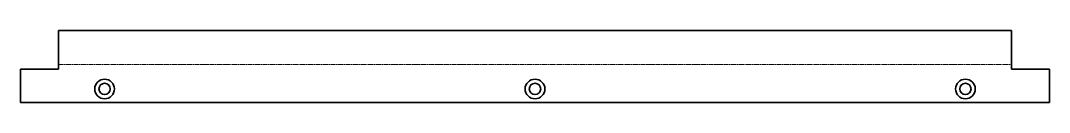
# Model space of a CAD drawing. Header units: millimetres. Extents: x 0 to 490, y 0 to 35.
import ezdxf

# ---------------------------------------------------------------- set-up
doc = ezdxf.new("R2010")
doc.units = ezdxf.units.MM
doc.linetypes.add('Chain', pattern=[13.68, 9.12, -1.14, 2.28, -1.14])
doc.layers.add('SIMUMAK Bend Centerline (ISO)', color=7, linetype='Chain', lineweight=9)
doc.layers.add('SIMUMAK Visible (ISO)', color=7, linetype='Continuous', lineweight=35)

# ---------------------------------------------------------------- blocks, each defined once
blk = doc.blocks.new('2DOF-150-17-FUE1-01_Sheet_VIEW1')
at = {"layer": 'SIMUMAK Bend Centerline (ISO)', "ltscale": 0.263158}
blk.add_line((-227, 1), (227, 1), dxfattribs=at)
at = {"layer": 'SIMUMAK Visible (ISO)'}
for p, q in [((-227, 17.26), (227, 17.26)), ((-227, 17.26), (-227, -1.26)), ((227, -1.26), (227, 17.26)), ((-245, -17.26), (-245, -1.26)), ((-227, -1.26), (-245, -1.26)), ((245, -1.26), (227, -1.26)), ((245, -1.26), (245, -17.26)), ((245, -17.26), (-245, -17.26))]:
    blk.add_line(p, q, dxfattribs=at)
for centre, radius in [((-205, -10.76), 4.7), ((-205, -10.76), 2.7), ((0, -10.76), 4.7), ((0, -10.76), 2.7), ((205, -10.76), 4.7), ((205, -10.76), 2.7)]:
    blk.add_circle(centre, radius, dxfattribs=at)

msp = doc.modelspace()

# ---------------------------------------------------------------- block references
msp.add_blockref('2DOF-150-17-FUE1-01_Sheet_VIEW1', (245, 17.26))

doc.saveas('drawing.dxf')
